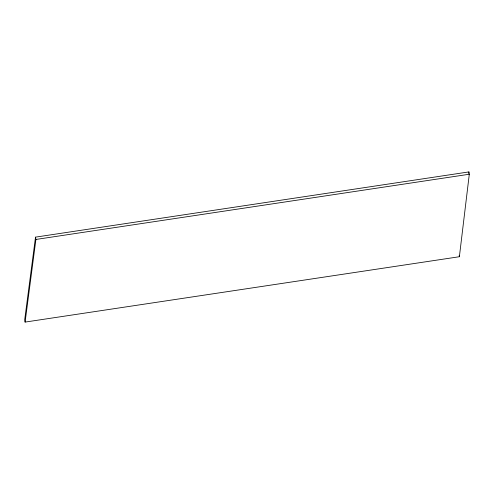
<?xml version="1.0" encoding="UTF-8"?>
<svg xmlns="http://www.w3.org/2000/svg" width="494" height="494" viewBox="0 0 494 494"><rect width="100%" height="100%" fill="white"/><g stroke="black" fill="none" stroke-linecap="round" stroke-linejoin="round"><path stroke-width="0.74" d="M468.72 173.437L468.905 171.912L35.512 237.139L24.7 319.766L25.095 322.088L459.377 256.726L469.3 174.234L468.905 171.912M25.095 322.088L35.908 239.46L35.512 237.139M35.908 239.46L469.3 174.234M459.179 255.565L459.377 256.726"/></g></svg>
